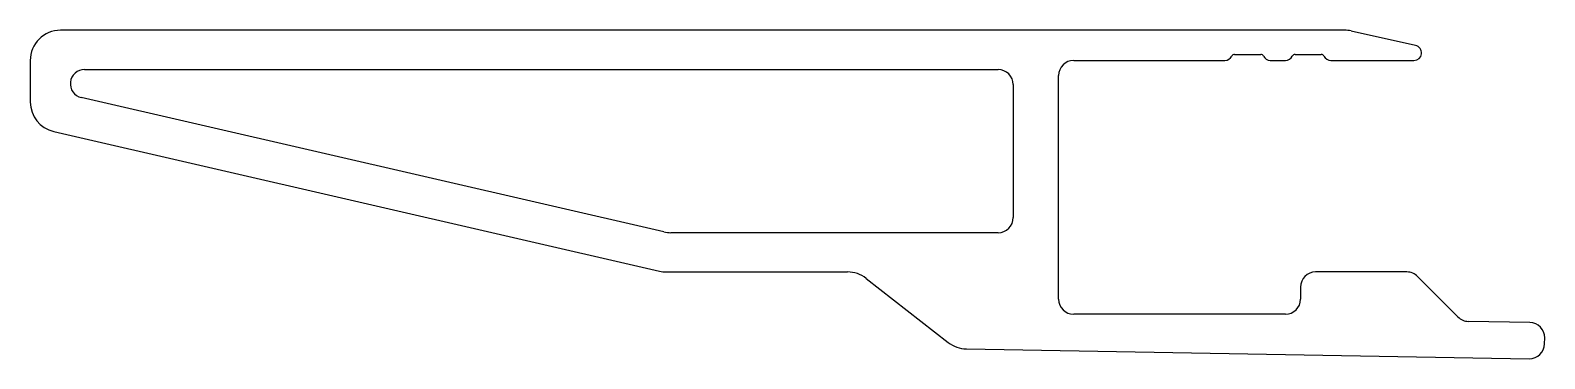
# Model space of a CAD drawing. Extents: x 2152 to 2202, y 1507.4 to 1518.2.
import ezdxf

# ---------------------------------------------------------------- set-up
doc = ezdxf.new("R2010")
doc.units = 0
doc.layers.get('0').update_dxf_attribs({"linetype": 'CONTINUOUS'})

msp = doc.modelspace()

# ---------------------------------------------------------------- linework, layer by layer
for p, q in [((2195.411, 1518.243), (2152.955, 1518.243)), ((2197.76, 1517.736), (2195.631, 1518.218)), ((2151.955, 1517.243), (2151.955, 1515.867)), ((2186.454, 1517.243), (2191.455, 1517.243)), ((2191.772, 1517.443), (2192.639, 1517.443)), ((2192.955, 1517.243), (2193.455, 1517.243)), ((2193.772, 1517.443), (2194.639, 1517.443)), ((2194.955, 1517.243), (2197.705, 1517.243)), ((2153.748, 1516.943), (2183.954, 1516.943)), ((2185.954, 1510.243), (2185.954, 1516.743)), ((2184.454, 1516.443), (2184.454, 1512.043)), ((2172.907, 1511.568), (2153.643, 1516.016)), ((2152.73, 1514.892), (2172.759, 1510.268)), ((2183.954, 1511.543), (2173.132, 1511.543)), ((2172.984, 1510.243), (2178.975, 1510.243)), ((2185.954, 1509.344), (2185.954, 1510.243)), ((2197.471, 1510.243), (2194.454, 1510.243)), ((2179.59, 1510.031), (2182.306, 1507.908)), ((2193.954, 1509.743), (2193.954, 1509.344)), ((2199.16, 1508.754), (2197.826, 1510.095)), ((2193.454, 1508.844), (2186.454, 1508.844)), ((2201.536, 1508.571), (2199.505, 1508.607)), ((2182.905, 1507.697), (2201.515, 1507.371)), ((2202.024, 1507.863), (2202.027, 1508.063))]:
    msp.add_line(p, q)
for centre, radius, start, end in [((2152.955, 1517.243), 1, 90, 180), ((2195.411, 1517.243), 1, 77.2562, 90), ((2197.705, 1517.493), 0.25, 270, 77.2562), ((2186.454, 1516.743), 0.5, 90, 180), ((2191.455, 1517.493), 0.25, 270, 334.6231), ((2191.772, 1517.343), 0.1, 90, 154.6231), ((2192.639, 1517.343), 0.1, 25.3769, 90), ((2192.955, 1517.493), 0.25, 205.3769, 270), ((2193.455, 1517.493), 0.25, 270, 334.6231), ((2193.772, 1517.343), 0.1, 90, 154.6231), ((2194.639, 1517.343), 0.1, 25.3769, 90), ((2194.955, 1517.493), 0.25, 205.3769, 270), ((2153.748, 1516.473), 0.469, 89.9999, 257), ((2183.954, 1516.443), 0.5, 0, 90), ((2152.955, 1515.867), 1, 180, 257), ((2183.954, 1512.043), 0.5, 270, 0), ((2173.132, 1512.543), 1, 257, 270), ((2172.984, 1511.243), 1, 257, 270), ((2178.975, 1509.243), 1, 52, 90), ((2194.454, 1509.743), 0.5, 90, 180), ((2197.471, 1509.743), 0.5, 44.8439, 90), ((2186.454, 1509.344), 0.5, 180, 270), ((2193.454, 1509.344), 0.5, 270, 0), ((2199.514, 1509.107), 0.5, 224.8439, 269), ((2201.528, 1508.071), 0.5, 359, 89), ((2182.922, 1508.696), 1, 232, 269), ((2201.524, 1507.871), 0.5, 269, 359)]:
    msp.add_arc(centre, radius, start, end)

doc.saveas('drawing.dxf')
